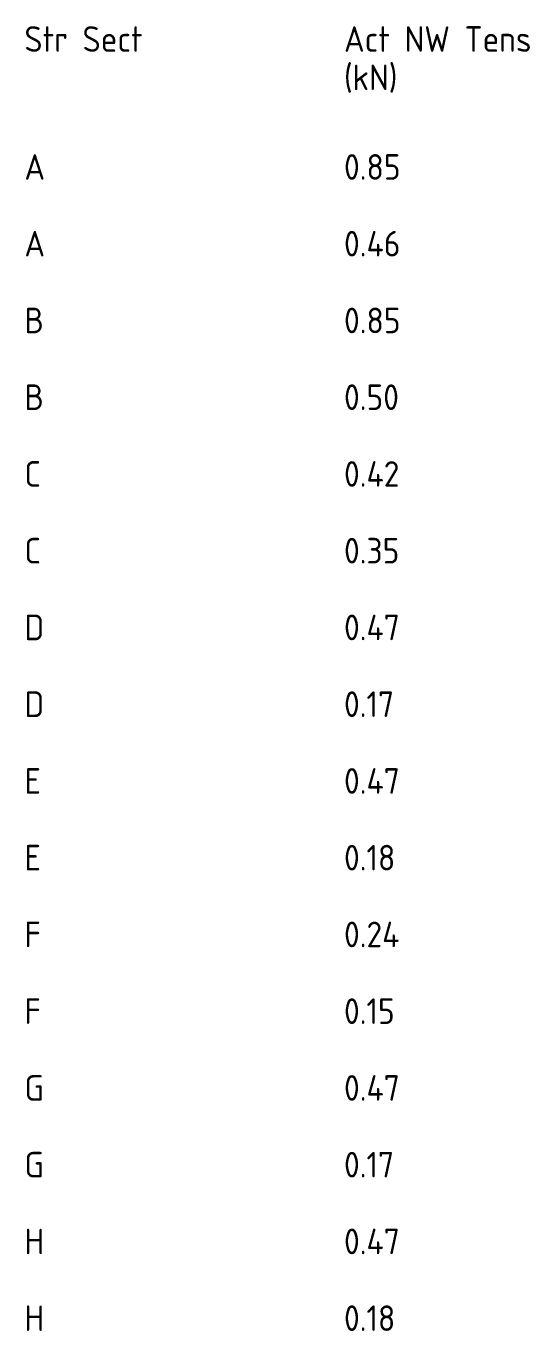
# Paper-space layout 'Retic5' of a CAD drawing. Header units: metres, sheet in millimetres. Extents: x -21 to 813, y -3 to 583.
# Drawn here: x 537.2 to 576.6, y 168.4 to 270.4 of the extents above; entities that cross this region are included whole.
import ezdxf

# ---------------------------------------------------------------- set-up
doc = ezdxf.new("R2010")
doc.units = ezdxf.units.M
doc.layers.get('0').update_dxf_attribs({"color": 6})
doc.styles.add('ISOCP', font='isocp.shx', dxfattribs={"height": 1.75})

psp = doc.layouts.new('Retic5')

# ---------------------------------------------------------------- texts
at = {"color": 7, "linetype": 'Continuous', "style": 'ISOCP'}
for s, p in [('Str Sect', (537.05, 268.42)), ('Act NW Tens', (562.05, 268.42)), ('(kN)', (562.05, 265.42)), ('A', (537.05, 258.42)), ('0.85', (562.05, 258.42)), ('A', (537.05, 252.42)), ('0.46', (562.05, 252.42)), ('B', (537.05, 246.42)), ('0.85', (562.05, 246.42)), ('B', (537.05, 240.42)), ('0.50', (562.05, 240.42)), ('C', (537.05, 234.42)), ('0.42', (562.05, 234.42)), ('C', (537.05, 228.42)), ('0.35', (562.05, 228.42)), ('D', (537.05, 222.42)), ('0.47', (562.05, 222.42)), ('D', (537.05, 216.42)), ('0.17', (562.05, 216.42)), ('E', (537.05, 210.42)), ('0.47', (562.05, 210.42)), ('E', (537.05, 204.42)), ('0.18', (562.05, 204.42)), ('F', (537.05, 198.42)), ('0.24', (562.05, 198.42)), ('F', (537.05, 192.42)), ('0.15', (562.05, 192.42)), ('G', (537.05, 186.42)), ('0.47', (562.05, 186.42)), ('G', (537.05, 180.42)), ('0.17', (562.05, 180.42)), ('H', (537.05, 174.42)), ('0.47', (562.05, 174.42)), ('H', (537.05, 168.42)), ('0.18', (562.05, 168.42))]:
    psp.add_text(s, height=2, dxfattribs=at).set_placement(p)

doc.saveas('drawing.dxf')
